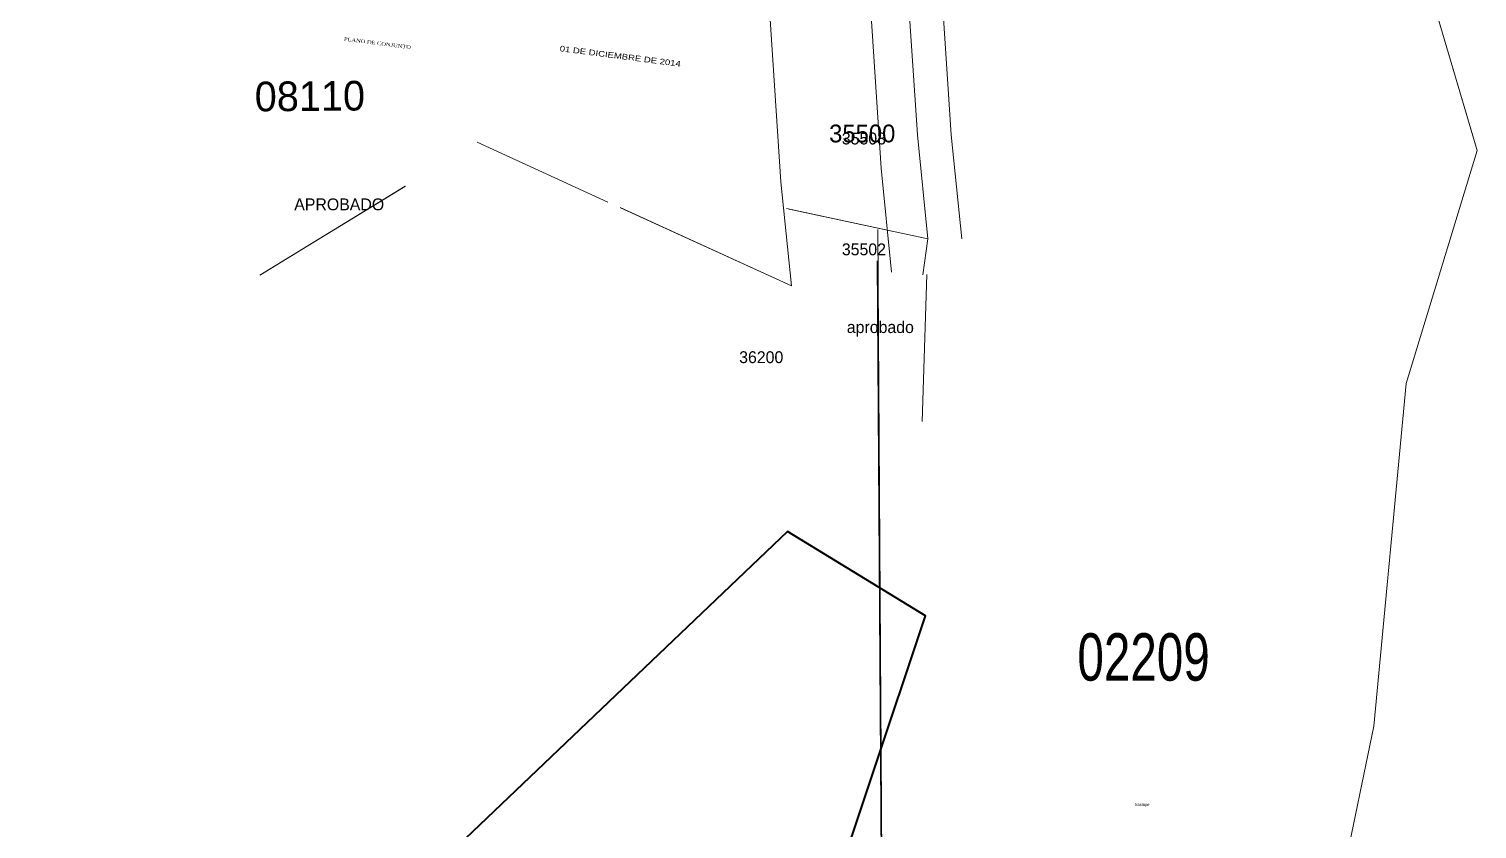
# Model space of a CAD drawing. Header units: inches. Extents: x 610851 to 630254, y 1234683 to 1264905.
# Drawn here: x 622724.9 to 623213.1, y 1245696.4 to 1245966.3 of the extents above; entities that cross this region are included whole.
import ezdxf
from ezdxf.enums import TextEntityAlignment as Align

# ---------------------------------------------------------------- set-up
doc = ezdxf.new("R2010")
doc.units = ezdxf.units.IN
doc.header["$MEASUREMENT"] = 0
for name, color, linetype, lineweight in [('CONTORNOLevel 61', 7, 'Continuous', 0), ('Level 2', 7, 'Continuous', 0), ('Level 50', 7, 'Continuous', 0), ('Level 7', 7, 'Continuous', 0)]:
    doc.layers.add(name, color=color, linetype=linetype, lineweight=lineweight)
doc.styles.add('Engineering', font='dgn003.shx', dxfattribs={"height": 0.1524})
doc.styles.add('Styledgn003', font='dgn003.shx')
doc.styles.add('Styledgn032', font='dgn032.shx')
doc.styles.add('Styledgn100', font='dgn100.shx')
doc.styles.add('Swis721', font='swissk.ttf')

msp = doc.modelspace()

# ---------------------------------------------------------------- linework, layer by layer
at = {"layer": 'CONTORNOLevel 61', "color": 3, "linetype": 'Continuous', "lineweight": 40, "flags": 128}
msp.add_lwpolyline([(622724.90333, 1245003.80107), (622841.14134, 1244928.89211), (622970.29469, 1244936.6413), (622965.12856, 1245001.21798), (623019.37297, 1245083.87611), (623055.53592, 1245205.28025), (623052.95287, 1245321.51827), (623009.04075, 1245481.66842), (622959.96248, 1245559.16044), (622990.9593, 1245659.90004), (623027.12225, 1245768.38885), (622980.62705, 1245796.80259), (622869.55515, 1245690.89686), (622769.67655, 1245497.16685), (622771.39857, 1245266.41287), (622786.89696, 1245191.50393), (622832.53113, 1245098.51351)], dxfattribs=at)
at = {"layer": 'Level 2', "color": 1, "linetype": 'Continuous', "lineweight": 0, "flags": 128}
for points in [[(623155.04662, 1246122.25065), (623213.08658, 1245925.3592), (623189.21658, 1245846.6682), (623178.27158, 1245731.1412), (623168.06058, 1245681.6682), (623179.46058, 1245618.8962), (623208.43658, 1245403.0632)], [(623155.51958, 1246120.6462), (623213.08658, 1245925.3592), (623189.21658, 1245846.6682), (623178.27158, 1245731.1412), (623168.06058, 1245681.6682), (623179.46058, 1245618.8962), (623208.43658, 1245403.0632)], [(623155.51958, 1246120.6462), (623213.08658, 1245925.3592), (623189.21658, 1245846.6682), (623178.27158, 1245731.1412), (623168.06058, 1245681.6682), (623179.46058, 1245618.8962), (623208.43658, 1245403.0632)]]:
    msp.add_lwpolyline(points, dxfattribs=at)
at = {"layer": 'Level 50', "color": 7, "linetype": 'Continuous', "lineweight": 0}
for p, q in [((623011.06058, 1245898.6592), (623013.86358, 1245446.4392)), ((623011.06058, 1245898.6592), (623013.86358, 1245446.4392)), ((623027.94858, 1245895.5282), (623026.28941, 1245883.41039)), ((623010.80258, 1245888.1102), (623013.83158, 1245451.5812)), ((623010.80258, 1245888.1102), (623013.83158, 1245451.5812)), ((623010.80258, 1245888.1102), (623013.83158, 1245451.5812)), ((623027.57061, 1245883.47685), (623026.01467, 1245833.86695))]:
    msp.add_line(p, q, dxfattribs=at)
at = {"layer": 'Level 50', "color": 7, "linetype": 'Continuous', "lineweight": 0, "flags": 128}
for points in [[(623155.51958, 1246120.6462), (623108.59048, 1246102.61684), (623086.57248, 1246094.9573), (623060.56398, 1246088.7378), (623017.64258, 1246072.4492), (623015.57158, 1246065.5962), (623017.93158, 1246046.5512), (623020.22158, 1245994.0912), (623024.42158, 1245930.6102), (623027.94858, 1245895.5282)], [(623166.92332, 1246120.6462), (623119.99422, 1246102.61684), (623097.97622, 1246094.9573), (623071.96772, 1246088.7378), (623029.04632, 1246072.4492), (623026.97532, 1246065.5962), (623029.33532, 1246046.5512), (623031.62532, 1245994.0912), (623035.82532, 1245930.6102), (623039.35232, 1245895.5282)], [(623143.31108, 1246109.38542), (623096.38198, 1246091.35606), (623074.36398, 1246083.69652), (623048.35548, 1246077.47702), (623005.43408, 1246061.18842), (623003.36308, 1246054.33542), (623005.72308, 1246035.29042), (623008.01308, 1245982.83042), (623012.21308, 1245919.34942), (623015.74008, 1245884.26742)], [(622972.91491, 1246057.04582), (622971.65037, 1246056.56593), (622969.57937, 1246049.71293), (622971.93937, 1246030.66793), (622974.22937, 1245978.20793), (622978.42937, 1245914.72693), (622981.95637, 1245879.64493)], [(622920.08017, 1245907.94859), (622875.96658, 1245928.1272)], [(622851.81755, 1245913.32548), (622802.75987, 1245883.25645)], [(622851.72461, 1245913.26852), (622802.77095, 1245883.26325)], [(622851.72461, 1245913.26852), (622802.95835, 1245883.37811)], [(622981.95637, 1245879.64493), (622924.21639, 1245906.05658)], [(622981.95637, 1245879.64493), (622924.33092, 1245906.00419)], [(623027.94858, 1245895.5282), (622980.2747, 1245905.75389)], [(623027.94858, 1245895.5282), (622981.17703, 1245905.56035)], [(623027.94858, 1245895.5282), (622981.9078, 1245905.40361)]]:
    msp.add_lwpolyline(points, dxfattribs=at)

# ---------------------------------------------------------------- texts
at = {"layer": 'Level 50', "color": 7, "style": 'Swis721', "width": 1.2}
msp.add_text('01 DE DICIEMBRE DE 2014', height=1.9181507, rotation=352.6591279, dxfattribs=at).set_placement((622903.74975, 1245958.83643))
at = {"layer": 'Level 50', "color": 3, "linetype": 'Continuous', "lineweight": 0, "style": 'Engineering'}
msp.add_text('35500', height=6, dxfattribs=at).set_placement((622994.66375, 1245934.07197), align=Align.TOP_LEFT)
at = {"layer": 'Level 50', "color": 7, "linetype": 'Continuous', "lineweight": 0, "style": 'Styledgn032'}
for s, p in [('APROBADO', (622829.49701, 1245907.16034)), ('aprobado', (623011.92809, 1245865.74894))]:
    msp.add_text(s, height=4, dxfattribs=at).set_placement(p, align=Align.MIDDLE_CENTER)
at = {"layer": 'Level 50', "color": 7, "insert": (622842.47333, 1245962.15762), "char_height": 1.2, "width": 54.8990716, "attachment_point": 2, "rotation": 352.6591279, "style": 'Swis721'}
msp.add_mtext('{\\fDutch801 Rm BT|b0|i0|c0|p18;\\W1.2;PLANO DE CONJUNTO}', dxfattribs=at)
at = {"layer": 'Level 7', "color": 7, "linetype": 'Continuous', "lineweight": 0}
for s, height, rotation, style, p in [('08110', 10, 0.5, 'Styledgn003', (622819.60362, 1245943.68197)), ('traslape', 1.000002, 359.75, 'Styledgn100', (623100.22402, 1245704.66911)), ('traslape', 1.000002, 359.75, 'Styledgn100', (623100.22402, 1245704.66911)), ('traslape', 1.000002, 359.75, 'Styledgn100', (623100.22402, 1245704.66911))]:
    msp.add_text(s, height=height, rotation=rotation, dxfattribs=dict(at, style=style)).set_placement(p, align=Align.MIDDLE_CENTER)
at = {"layer": 'Level 7', "color": 7, "linetype": 'Continuous', "lineweight": 0, "style": 'Engineering'}
for s, p in [('35503', (622998.94805, 1245931.37342)), ('35502', (622998.94805, 1245893.98314))]:
    msp.add_text(s, height=4, dxfattribs=at).set_placement(p, align=Align.TOP_LEFT)
at = {"layer": 'Level 7', "color": 7, "linetype": 'Continuous', "lineweight": 0, "style": 'Styledgn032'}
msp.add_text('36200', height=4, dxfattribs=at).set_placement((622971.77195, 1245855.59442), align=Align.MIDDLE_CENTER)
at = {"layer": 'Level 7', "color": 7, "linetype": 'Continuous', "lineweight": 0, "style": 'Styledgn003', "width": 0.75}
msp.add_text('02209', height=16.000002, dxfattribs=at).set_placement((623100.67783, 1245754.45821), align=Align.MIDDLE_CENTER)
msp.add_text('02209', height=16.000002, dxfattribs=at).set_placement((623100.67783, 1245754.45821), align=Align.MIDDLE_CENTER)
msp.add_text('02209', height=16.000002, dxfattribs=at).set_placement((623100.67783, 1245754.45821), align=Align.MIDDLE_CENTER)

doc.saveas('drawing.dxf')
